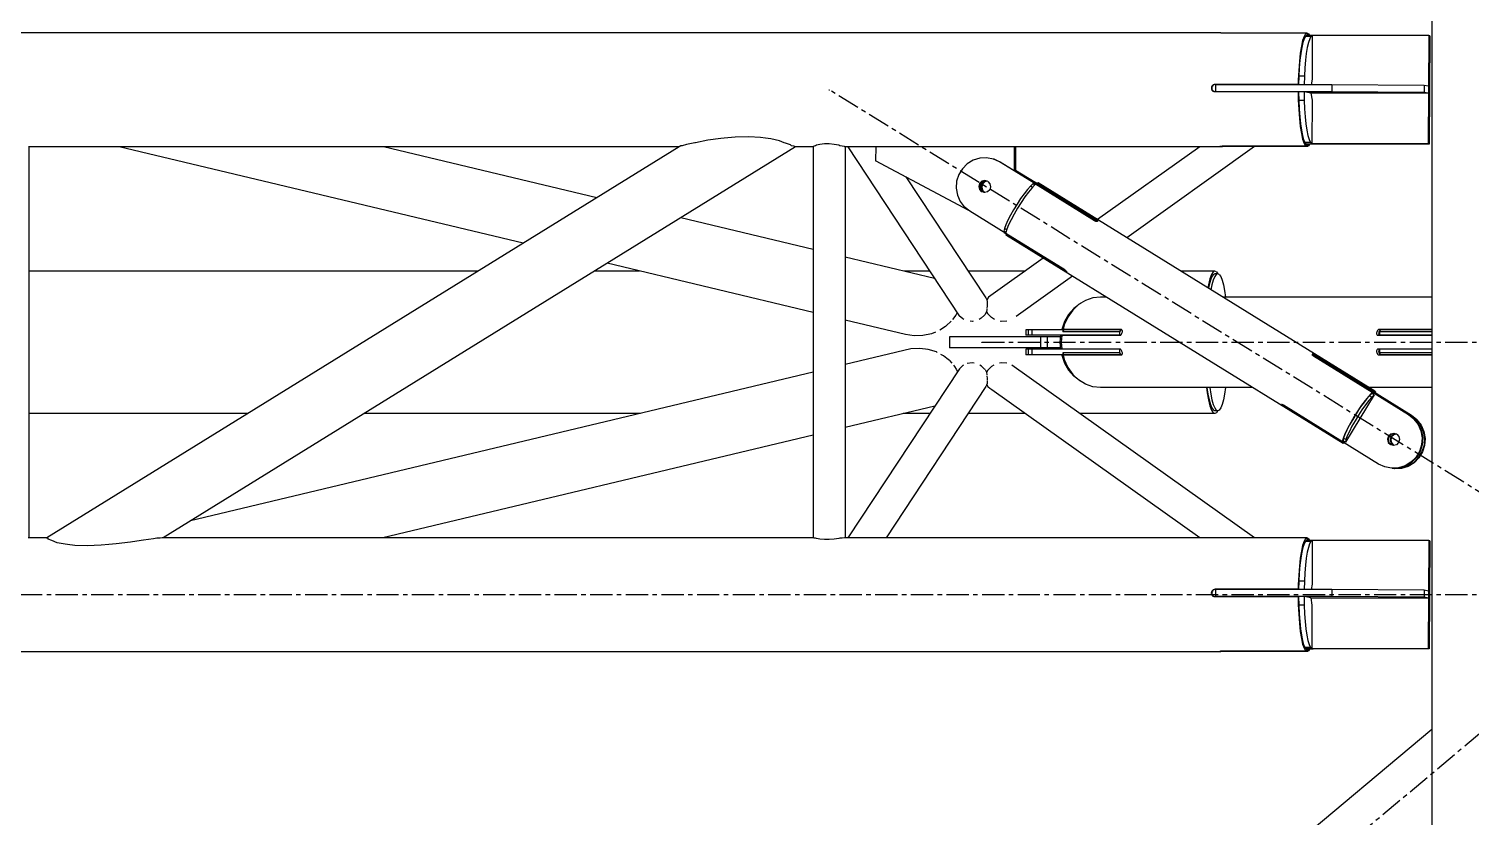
# Model space of a CAD drawing. Header units: millimetres. Extents: x 5143 to 30813, y 232 to 21408.
# Drawn here: x 11264 to 11778, y 12291 to 12572 of the extents above; entities that cross this region are included whole.
import ezdxf

# ---------------------------------------------------------------- set-up
doc = ezdxf.new("R2010")
doc.units = ezdxf.units.MM
doc.header["$LTSCALE"] = 0.25
doc.linetypes.add('CENTER', pattern=[50.8, 31.75, -6.35, 6.35, -6.35])
doc.linetypes.add('XKITLINE00', pattern=[0])

msp = doc.modelspace()

# ---------------------------------------------------------------- linework, layer by layer
at = {"color": 8, "linetype": 'XKITLINE00'}
for p, q in [((11763.8, 12689.51), (11763.8, 11020.27)), ((11688.48, 12570.57), (10454.1, 12570.57)), ((11688.5, 12570.57), (11688.48, 12570.57)), ((11688.66, 12570.54), (11688.5, 12570.57)), ((11688.91, 12570.53), (11688.66, 12570.54)), ((11689.21, 12570.51), (11688.91, 12570.53)), ((11689.54, 12570.51), (11689.21, 12570.51)), ((11719.18, 12570.51), (11689.54, 12570.51)), ((11718.21, 12569.35), (11717.71, 12567.85)), ((11718.74, 12570.27), (11718.21, 12569.35)), ((11718.71, 12569.31), (11718.24, 12568.46)), ((11719.19, 12569.66), (11718.71, 12569.31)), ((11720.68, 12569.31), (11718.71, 12569.31)), ((11719.18, 12570.51), (11718.74, 12570.27)), ((11719.18, 12570.51), (11719.17, 12569.65)), ((11719.6, 12570.4), (11719.18, 12570.4)), ((11721.16, 12569.66), (11719.19, 12569.66)), ((11719.6, 12570.4), (11719.59, 12569.66)), ((11719.84, 12570.27), (11719.6, 12570.4)), ((11719.84, 12570.27), (11720.2, 12569.66)), ((11720.68, 12569.31), (11720.22, 12568.46)), ((11721.16, 12569.66), (11720.68, 12569.31)), ((11721.16, 12569.66), (11721.09, 12554.06)), ((11762.65, 12569.6), (11721.16, 12569.6)), ((11762.65, 12569.6), (11762.47, 12531.02)), ((11763.04, 12569.53), (11762.65, 12569.6)), ((11763.04, 12569.53), (11762.86, 12530.95)), ((11717.26, 12565.83), (11716.87, 12563.32)), ((11717.4, 12565.41), (11717.05, 12563.29)), ((11717.71, 12567.85), (11717.26, 12565.83)), ((11717.8, 12567.16), (11717.4, 12565.41)), ((11718.24, 12568.46), (11717.8, 12567.16)), ((11719.38, 12565.41), (11719.02, 12563.29)), ((11719.78, 12567.16), (11719.38, 12565.41)), ((11720.22, 12568.46), (11719.78, 12567.16)), ((11716.55, 12560.42), (11716.32, 12557.22)), ((11716.75, 12560.82), (11716.52, 12558.09)), ((11716.87, 12563.32), (11716.55, 12560.42)), ((11717.05, 12563.29), (11716.75, 12560.82)), ((11718.73, 12560.82), (11718.5, 12558.09)), ((11719.02, 12563.29), (11718.73, 12560.82)), ((11716.17, 12553.8), (11716.15, 12552.23)), ((11716.32, 12557.22), (11716.17, 12553.8)), ((11716.36, 12555.16), (11716.28, 12552.1)), ((11716.52, 12558.09), (11716.36, 12555.16)), ((11718.34, 12555.16), (11716.36, 12555.16)), ((11718.34, 12555.16), (11718.25, 12552.1)), ((11718.5, 12558.09), (11718.34, 12555.16)), ((11721.09, 12554.06), (11720.77, 12552.1)), ((11685.22, 12551.23), (11685.17, 12550.88)), ((11685.17, 12550.88), (11685.21, 12550.53)), ((11685.21, 12550.53), (11685.31, 12550.27)), ((11685.36, 12551.55), (11685.22, 12551.23)), ((11685.31, 12550.27), (11685.34, 12550.2)), ((11685.34, 12550.2), (11685.55, 12549.92)), ((11685.4, 12551.19), (11685.35, 12550.84)), ((11685.35, 12550.84), (11685.39, 12550.49)), ((11685.57, 12551.83), (11685.36, 12551.55)), ((11685.39, 12550.49), (11685.48, 12550.27)), ((11685.54, 12551.52), (11685.4, 12551.19)), ((11685.48, 12550.27), (11685.52, 12550.17)), ((11685.52, 12550.17), (11685.74, 12549.89)), ((11685.75, 12551.8), (11685.54, 12551.52)), ((11685.83, 12549.71), (11685.55, 12549.92)), ((11685.85, 12552.05), (11685.57, 12551.83)), ((11686.02, 12549.67), (11685.74, 12549.89)), ((11686.03, 12552.01), (11685.75, 12551.8)), ((11686.16, 12549.57), (11685.83, 12549.71)), ((11686.17, 12552.18), (11685.85, 12552.05)), ((11686.3, 12549.55), (11686.02, 12549.67)), ((11686.36, 12552.14), (11686.03, 12552.01)), ((11686.5, 12549.53), (11686.16, 12549.57)), ((11686.52, 12552.23), (11686.17, 12552.18)), ((11686.36, 12552.14), (11686.17, 12552.18)), ((11686.7, 12552.19), (11686.36, 12552.14)), ((11716.13, 12549.53), (11686.5, 12549.53)), ((11686.7, 12552.19), (11686.52, 12552.23)), ((11716.15, 12552.23), (11686.52, 12552.23)), ((11686.66, 12552.1), (11686.64, 12549.6)), ((11716.27, 12549.6), (11686.64, 12549.6)), ((11687.03, 12549.53), (11686.64, 12549.6)), ((11716.28, 12552.1), (11686.66, 12552.1)), ((11716.28, 12552.19), (11686.7, 12552.19)), ((11689.48, 12552.19), (11689.47, 12552.1)), ((11716.27, 12549.5), (11716.13, 12549.53)), ((11716.13, 12549.53), (11716.17, 12546.75)), ((11716.28, 12552.2), (11716.15, 12552.23)), ((11718.24, 12549.6), (11716.27, 12549.6)), ((11716.27, 12549.6), (11716.32, 12546.52)), ((11716.29, 12552.1), (11716.28, 12552.1)), ((11718.25, 12552.1), (11716.28, 12552.1)), ((11720.68, 12549.14), (11718.24, 12549.6)), ((11718.24, 12549.6), (11718.3, 12546.52)), ((11718.26, 12552.1), (11718.25, 12552.1)), ((11728.13, 12549.6), (11718.25, 12549.6)), ((11728.14, 12552.1), (11718.26, 12552.1)), ((11720.68, 12549.14), (11721.06, 12546.56)), ((11762.55, 12549.06), (11720.69, 12549.06)), ((11728.14, 12552.1), (11728.13, 12549.6)), ((11760.99, 12549.36), (11728.13, 12549.6)), ((11761, 12551.86), (11728.14, 12552.1)), ((11761, 12551.86), (11760.99, 12549.36)), ((11762.55, 12549.06), (11760.99, 12549.36)), ((11762.56, 12551.56), (11761, 12551.86)), ((11762.56, 12551.56), (11762.55, 12549.06)), ((11716.17, 12546.75), (11716.32, 12543.33)), ((11718.3, 12546.52), (11716.32, 12546.52)), ((11716.32, 12546.52), (11716.45, 12543.53)), ((11716.45, 12543.53), (11716.66, 12540.71)), ((11718.3, 12546.52), (11718.43, 12543.53)), ((11718.43, 12543.53), (11718.63, 12540.71)), ((11721.06, 12546.56), (11720.98, 12530.96)), ((11716.32, 12543.33), (11716.55, 12540.12)), ((11716.55, 12540.12), (11716.87, 12537.23)), ((11716.66, 12540.71), (11716.93, 12538.14)), ((11718.63, 12540.71), (11718.91, 12538.14)), ((11515.46, 12533.41), (11511.56, 12533)), ((11520.28, 12533.56), (11515.46, 12533.41)), ((11524.53, 12533.31), (11520.28, 12533.56)), ((11526.23, 12533), (11524.53, 12533.31)), ((11716.87, 12537.23), (11717.26, 12534.72)), ((11716.93, 12538.14), (11717.26, 12535.88)), ((11717.26, 12535.88), (11717.65, 12533.99)), ((11717.26, 12534.72), (11717.71, 12532.69)), ((11717.65, 12533.99), (11718.07, 12532.52)), ((11718.91, 12538.14), (11719.24, 12535.88)), ((11719.24, 12535.88), (11719.62, 12533.99)), ((11719.62, 12533.99), (11720.05, 12532.52)), ((11495.45, 12529.97), (11263.53, 12529.97)), ((11263.72, 12529.96), (11263.72, 12390.57)), ((11495.44, 12529.97), (11270.13, 12390.6)), ((11439.86, 12495.59), (11295.88, 12529.97)), ((11536.9, 12529.95), (11311.59, 12390.58)), ((11466.12, 12511.83), (11390.16, 12529.97)), ((11496.06, 12530.27), (11495.44, 12529.97)), ((11496.62, 12530.36), (11496.06, 12530.27)), ((11498.11, 12530.81), (11496.62, 12530.36)), ((11501.09, 12531.39), (11498.11, 12530.81)), ((11501.28, 12531.44), (11501.09, 12531.39)), ((11505.66, 12532.28), (11501.28, 12531.44)), ((11510.39, 12532.91), (11505.66, 12532.28)), ((11511.56, 12533), (11510.39, 12532.91)), ((11528.18, 12532.77), (11526.23, 12533)), ((11531.21, 12532.09), (11528.18, 12532.77)), ((11532.88, 12531.39), (11531.21, 12532.09)), ((11533.45, 12531.28), (11532.88, 12531.39)), ((11535.22, 12530.64), (11533.45, 12531.28)), ((11535.52, 12530.36), (11535.22, 12530.64)), ((11536.39, 12530.19), (11535.52, 12530.36)), ((11536.76, 12529.94), (11536.39, 12530.19)), ((11543.31, 12529.97), (11536.7, 12529.97)), ((11536.9, 12529.95), (11536.76, 12529.94)), ((11536.91, 12529.97), (11536.9, 12529.95)), ((11543.59, 12530.24), (11543.31, 12530.04)), ((11543.31, 12530.04), (11543.31, 12390.57)), ((11544.12, 12530.35), (11543.59, 12530.24)), ((11544.4, 12530.5), (11544.12, 12530.35)), ((11545.66, 12530.82), (11544.4, 12530.5)), ((11547.25, 12530.98), (11545.66, 12530.82)), ((11549.01, 12530.98), (11547.25, 12530.98)), ((11550.77, 12530.82), (11549.01, 12530.98)), ((11552.36, 12530.5), (11550.77, 12530.82)), ((11552.79, 12530.35), (11552.36, 12530.5)), ((11553.62, 12530.24), (11552.79, 12530.35)), ((11554.43, 12530.04), (11553.62, 12530.24)), ((11554.57, 12529.93), (11554.43, 12530.04)), ((11565.54, 12529.97), (11554.52, 12529.97)), ((11554.67, 12529.97), (11554.57, 12529.93)), ((11554.71, 12529.97), (11554.71, 12390.57)), ((11555.59, 12529.97), (11595.33, 12469.76)), ((11565.54, 12530.02), (11565.52, 12525.03)), ((11614.93, 12530.02), (11565.54, 12530.02)), ((11614.93, 12530.02), (11614.89, 12521.48)), ((11615.4, 12529.94), (11614.93, 12530.02)), ((11688.48, 12529.97), (11615.19, 12529.97)), ((11615.4, 12529.94), (11615.36, 12521.19)), ((11681.08, 12529.97), (11644.6, 12504)), ((11700.6, 12530.04), (11655, 12497.56)), ((11688.31, 12530.09), (11688.22, 12530.06)), ((11688.22, 12530.06), (11688.23, 12530.03)), ((11688.33, 12530), (11688.23, 12530.03)), ((11688.48, 12530.11), (11688.31, 12530.09)), ((11688.48, 12529.97), (11688.33, 12530)), ((11688.72, 12530.13), (11688.48, 12530.11)), ((11688.52, 12529.98), (11688.48, 12529.97)), ((11688.77, 12530.01), (11688.52, 12529.98)), ((11689.02, 12530.14), (11688.72, 12530.13)), ((11689.08, 12530.02), (11688.77, 12530.01)), ((11689.36, 12530.15), (11689.02, 12530.14)), ((11689.43, 12530.04), (11689.08, 12530.02)), ((11718.99, 12530.15), (11689.36, 12530.15)), ((11689.43, 12530.15), (11689.43, 12530.04)), ((11689.78, 12530.04), (11689.43, 12530.04)), ((11689.78, 12530.15), (11689.78, 12530.04)), ((11719.41, 12530.04), (11689.78, 12530.04)), ((11717.71, 12532.69), (11718.21, 12531.2)), ((11718.07, 12532.52), (11718.53, 12531.5)), ((11718.21, 12531.2), (11718.74, 12530.28)), ((11720.51, 12531.5), (11718.53, 12531.5)), ((11718.53, 12531.5), (11719.01, 12530.96)), ((11718.99, 12530.15), (11718.74, 12530.28)), ((11718.99, 12530.98), (11718.99, 12530.15)), ((11762.86, 12530.95), (11718.99, 12530.95)), ((11720.98, 12530.96), (11719.01, 12530.96)), ((11719.4, 12530.95), (11719.4, 12530.89)), ((11721.37, 12530.89), (11719.4, 12530.89)), ((11719.41, 12530.89), (11719.41, 12530.04)), ((11719.84, 12530.28), (11719.41, 12530.04)), ((11720.2, 12530.89), (11719.84, 12530.28)), ((11720.05, 12532.52), (11720.51, 12531.5)), ((11720.51, 12531.5), (11720.98, 12530.96)), ((11762.47, 12531.02), (11720.98, 12531.02)), ((11721.37, 12530.95), (11721.37, 12530.89)), ((11721.44, 12530.93), (11721.37, 12530.89)), ((11762.86, 12530.95), (11762.47, 12531.02)), ((11598.72, 12507.26), (11565.52, 12525.03)), ((11598.17, 12523.92), (11596.42, 12522.17)), ((11600.28, 12525.19), (11598.17, 12523.92)), ((11602.63, 12525.92), (11600.28, 12525.19)), ((11605.08, 12526.07), (11602.63, 12525.92)), ((11607.48, 12525.61), (11605.08, 12526.07)), ((11607.72, 12525.56), (11607.48, 12525.61)), ((11609.71, 12524.58), (11607.48, 12525.61)), ((11609.95, 12524.54), (11607.72, 12525.56)), ((11622.58, 12516.62), (11609.71, 12524.58)), ((11609.95, 12524.54), (11609.71, 12524.58)), ((11643.84, 12503.57), (11609.95, 12524.54)), ((11576.3, 12519.26), (11604.78, 12476.11)), ((11594.39, 12517.68), (11594.22, 12515.21)), ((11595.13, 12520.05), (11594.39, 12517.68)), ((11596.42, 12522.17), (11595.13, 12520.05)), ((11603.37, 12517.68), (11602.57, 12516.91)), ((11604.44, 12517.94), (11603.37, 12517.68)), ((11604.63, 12517.88), (11603.6, 12517.63)), ((11604.67, 12517.87), (11603.64, 12517.59)), ((11605.05, 12517.76), (11604.1, 12517.5)), ((11605.13, 12517.73), (11604.23, 12517.51)), ((11605.49, 12517.63), (11604.44, 12517.94)), ((11605.32, 12517.68), (11604.46, 12517.47)), ((11622.32, 12517.25), (11615.36, 12521.56)), ((11622.2, 12517.23), (11615.36, 12521.46)), ((11594.22, 12515.21), (11594.64, 12512.76)), ((11594.64, 12512.76), (11595.63, 12510.5)), ((11602.57, 12516.91), (11602.25, 12515.84)), ((11602.25, 12515.84), (11602.51, 12514.76)), ((11602.8, 12516.86), (11602.49, 12515.8)), ((11602.49, 12515.8), (11602.74, 12514.72)), ((11602.51, 12514.76), (11603.26, 12513.96)), ((11602.85, 12516.81), (11602.57, 12515.73)), ((11602.57, 12515.73), (11602.84, 12514.66)), ((11602.74, 12514.72), (11603.5, 12513.91)), ((11603.6, 12517.63), (11602.8, 12516.86)), ((11602.84, 12514.66), (11603.61, 12513.88)), ((11603.64, 12517.59), (11602.85, 12516.81)), ((11603.32, 12516.72), (11603.03, 12515.64)), ((11603.03, 12515.64), (11603.31, 12514.57)), ((11603.43, 12516.75), (11603.11, 12515.68)), ((11603.11, 12515.68), (11603.37, 12514.6)), ((11604.32, 12513.64), (11603.26, 12513.96)), ((11603.31, 12514.57), (11604.09, 12513.78)), ((11604.1, 12517.5), (11603.32, 12516.72)), ((11603.66, 12516.7), (11603.35, 12515.63)), ((11603.35, 12515.63), (11603.6, 12514.55)), ((11603.37, 12514.6), (11604.12, 12513.79)), ((11604.23, 12517.51), (11603.43, 12516.75)), ((11604.36, 12513.65), (11603.5, 12513.91)), ((11603.6, 12514.55), (11604.36, 12513.75)), ((11604.46, 12517.47), (11603.66, 12516.7)), ((11604.39, 12513.66), (11603.81, 12513.82)), ((11604.46, 12513.68), (11604.09, 12513.78)), ((11604.48, 12513.68), (11604.12, 12513.79)), ((11605.39, 12513.9), (11604.32, 12513.64)), ((11604.53, 12513.69), (11604.36, 12513.75)), ((11606.18, 12514.67), (11605.39, 12513.9)), ((11605.49, 12517.63), (11606.25, 12516.82)), ((11606.5, 12515.74), (11606.18, 12514.67)), ((11606.25, 12516.82), (11606.5, 12515.74)), ((11618.43, 12513.26), (11617.18, 12511.49)), ((11619.61, 12514.79), (11618.43, 12513.26)), ((11619.99, 12513.81), (11618.71, 12512.08)), ((11620.66, 12515.99), (11619.61, 12514.79)), ((11621.16, 12515.24), (11619.99, 12513.81)), ((11621.52, 12516.82), (11620.66, 12515.99)), ((11621.43, 12515.52), (11620.66, 12515.99)), ((11622.16, 12516.29), (11621.16, 12515.24)), ((11622.26, 12516.37), (11621.52, 12516.82)), ((11622.03, 12517.16), (11621.99, 12517.1)), ((11622.24, 12517.24), (11622.03, 12517.16)), ((11622.87, 12516.64), (11622.03, 12517.16)), ((11622.55, 12516.6), (11622.16, 12516.29)), ((11622.41, 12517.25), (11622.24, 12517.24)), ((11622.96, 12516.8), (11622.24, 12517.24)), ((11622.54, 12517.19), (11622.41, 12517.25)), ((11623.02, 12516.89), (11622.54, 12517.19)), ((11643.57, 12503.59), (11622.55, 12516.6)), ((11622.58, 12516.62), (11622.56, 12516.59)), ((11622.69, 12516.6), (11622.58, 12516.62)), ((11622.69, 12516.6), (11622.63, 12516.55)), ((11643.71, 12503.6), (11622.69, 12516.6)), ((11623.06, 12516.95), (11622.83, 12516.57)), ((11622.87, 12516.64), (11622.83, 12516.57)), ((11623.46, 12517.07), (11623.06, 12516.95)), ((11644.08, 12503.94), (11623.06, 12516.95)), ((11743.47, 12442.84), (11623.46, 12517.07)), ((11595.63, 12510.5), (11597.12, 12508.54)), ((11599.04, 12507), (11597.12, 12508.54)), ((11614.71, 12507.56), (11613.6, 12505.6)), ((11615.92, 12509.56), (11614.71, 12507.56)), ((11616.08, 12508.05), (11614.86, 12505.97)), ((11617.18, 12511.49), (11615.92, 12509.56)), ((11617.39, 12510.12), (11616.08, 12508.05)), ((11618.71, 12512.08), (11617.39, 12510.12)), ((11543.31, 12493.4), (11496.05, 12504.68)), ((11611.91, 12499.04), (11599.04, 12507)), ((11612.67, 12503.76), (11611.94, 12502.15)), ((11613.6, 12505.6), (11612.67, 12503.76)), ((11613.79, 12503.97), (11612.92, 12502.16)), ((11614.86, 12505.97), (11613.79, 12503.97)), ((11643.81, 12503.47), (11643.57, 12503.59)), ((11643.71, 12503.6), (11643.66, 12503.54)), ((11643.84, 12503.57), (11643.71, 12503.6)), ((11643.84, 12503.57), (11643.78, 12503.48)), ((11644.05, 12503.38), (11643.81, 12503.47)), ((11644.08, 12503.94), (11643.82, 12503.51)), ((11644.01, 12503.39), (11643.82, 12503.51)), ((11644.29, 12503.8), (11644.04, 12503.38)), ((11644.27, 12503.33), (11644.05, 12503.38)), ((11644.29, 12503.8), (11644.08, 12503.94)), ((11644.45, 12503.33), (11644.27, 12503.33)), ((11644.47, 12503.67), (11644.29, 12503.8)), ((11644.57, 12503.38), (11644.45, 12503.33)), ((11644.58, 12503.56), (11644.47, 12503.67)), ((11644.63, 12503.47), (11644.57, 12503.38)), ((11644.58, 12503.56), (11644.62, 12503.5)), ((11644.62, 12503.5), (11644.63, 12503.47)), ((11611.46, 12500.84), (11611.25, 12499.89)), ((11611.94, 12499.46), (11611.25, 12499.89)), ((11611.29, 12499.42), (11611.36, 12499.31)), ((11612.08, 12498.86), (11611.36, 12499.31)), ((11611.94, 12502.15), (11611.46, 12500.84)), ((11612.21, 12500.37), (11611.46, 12500.84)), ((11611.94, 12499.45), (11611.91, 12499.07)), ((11632.93, 12486.06), (11611.91, 12499.07)), ((11611.92, 12499.06), (11611.91, 12499.04)), ((11611.98, 12499.03), (11611.91, 12499.04)), ((11612.12, 12498.93), (11611.93, 12498.62)), ((11632.96, 12485.61), (11611.93, 12498.62)), ((11611.93, 12498.62), (11612.12, 12498.38)), ((11612.29, 12500.62), (11611.94, 12499.45)), ((11612.12, 12498.93), (11611.95, 12499.03)), ((11612.12, 12498.94), (11612.12, 12498.93)), ((11732.12, 12424.15), (11612.12, 12498.38)), ((11612.92, 12502.16), (11612.29, 12500.62)), ((11543.31, 12470.88), (11469.79, 12488.44)), ((11586.55, 12483.07), (11554.71, 12490.68)), ((11625.29, 12490.24), (11605.8, 12476.36)), ((11423.83, 12485.67), (11263.72, 12485.67)), ((11481.37, 12485.67), (11465.32, 12485.67)), ((11584.83, 12485.67), (11575.65, 12485.67)), ((11618.88, 12485.67), (11598.46, 12485.67)), ((11635.68, 12483.8), (11615.59, 12469.49)), ((11633.15, 12485.91), (11632.93, 12486.06)), ((11633.14, 12485.92), (11632.96, 12485.61)), ((11633.17, 12485.48), (11632.96, 12485.61)), ((11633.35, 12485.75), (11633.15, 12485.91)), ((11633.34, 12485.76), (11633.17, 12485.48)), ((11633.36, 12485.38), (11633.17, 12485.48)), ((11633.35, 12485.75), (11633.5, 12485.59)), ((11633.5, 12485.3), (11633.36, 12485.38)), ((11633.5, 12485.59), (11633.6, 12485.45)), ((11633.56, 12485.28), (11633.5, 12485.3)), ((11633.59, 12485.28), (11633.56, 12485.28)), ((11633.63, 12485.34), (11633.59, 12485.28)), ((11633.6, 12485.45), (11633.63, 12485.34)), ((11686.44, 12485.67), (11674.22, 12485.67)), ((11684.65, 12482.91), (11684.12, 12480.82)), ((11684.86, 12482.47), (11684.39, 12480.8)), ((11685.22, 12484.43), (11684.65, 12482.91)), ((11685.37, 12483.69), (11684.86, 12482.47)), ((11685.82, 12485.36), (11685.22, 12484.43)), ((11685.9, 12484.43), (11685.37, 12483.69)), ((11685.85, 12482.47), (11685.38, 12480.8)), ((11686.44, 12485.67), (11685.82, 12485.36)), ((11686.36, 12483.69), (11685.85, 12482.47)), ((11686.44, 12484.67), (11685.9, 12484.43)), ((11686.89, 12484.43), (11686.36, 12483.69)), ((11687.06, 12485.36), (11686.44, 12485.67)), ((11687.43, 12484.67), (11686.44, 12484.67)), ((11687.43, 12484.67), (11686.89, 12484.43)), ((11687.06, 12485.36), (11687.54, 12484.63)), ((11687.97, 12484.43), (11687.43, 12484.67)), ((11687.97, 12484.43), (11688.5, 12483.69)), ((11688.5, 12483.69), (11689, 12482.47)), ((11689, 12482.47), (11689.48, 12480.8)), ((11684.12, 12480.82), (11683.91, 12479.68)), ((11684.39, 12480.8), (11684.13, 12479.55)), ((11685.38, 12480.8), (11685, 12479.01)), ((11689.48, 12480.8), (11689.91, 12478.71)), ((11689.91, 12478.71), (11690.27, 12476.42)), ((11604.78, 12476.11), (11605.11, 12475.46)), ((11605.17, 12471.8), (11605.05, 12471.27)), ((11605.11, 12475.46), (11605.17, 12475.3)), ((11605.18, 12472.08), (11605.17, 12471.8)), ((11605.8, 12476.36), (11605.19, 12475.47)), ((11605.23, 12473.33), (11605.19, 12472.36)), ((11605.21, 12475.2), (11605.25, 12475.09)), ((11605.25, 12475.09), (11605.23, 12474.85)), ((11605.23, 12474.85), (11605.27, 12474.15)), ((11605.3, 12473.73), (11605.23, 12473.33)), ((11605.29, 12473.94), (11605.3, 12473.73)), ((11635.77, 12471.69), (11634.04, 12469.25)), ((11636.16, 12472.33), (11634.3, 12470.19)), ((11637.88, 12473.7), (11635.77, 12471.69)), ((11637.61, 12473.44), (11636.16, 12472.33)), ((11640.29, 12475.2), (11637.88, 12473.7)), ((11638.34, 12474), (11638.21, 12473.91)), ((11638.48, 12474.07), (11638.34, 12474)), ((11642.9, 12476.11), (11640.29, 12475.2)), ((11645.62, 12476.42), (11642.9, 12476.11)), ((11647.61, 12476.42), (11645.62, 12476.42)), ((11763.8, 12476.42), (11689.17, 12476.42)), ((11576.13, 12463.04), (11554.71, 12468.16)), ((11592.45, 12467.76), (11590.65, 12466.16)), ((11594.07, 12469.98), (11592.97, 12468.44)), ((11594.59, 12470.9), (11594.07, 12469.98)), ((11596.57, 12468.61), (11595.33, 12469.76)), ((11596.91, 12468.45), (11596.57, 12468.61)), ((11599.87, 12467.69), (11599.23, 12467.76)), ((11600.26, 12467.76), (11599.87, 12467.69)), ((11603.19, 12468.85), (11602.44, 12468.45)), ((11604.32, 12469.96), (11603.19, 12468.85)), ((11604.46, 12470.09), (11604.32, 12469.96)), ((11605.04, 12471.09), (11604.46, 12470.09)), ((11605.05, 12471.27), (11605.04, 12471.09)), ((11605.06, 12471.28), (11605.52, 12470.37)), ((11605.94, 12469.96), (11605.52, 12470.37)), ((11605.94, 12469.96), (11606.76, 12469.07)), ((11607.86, 12468.45), (11606.76, 12469.07)), ((11610.28, 12467.71), (11610.06, 12467.76)), ((11612.23, 12467.8), (11610.28, 12467.71)), ((11632.84, 12467.67), (11631.83, 12464.87)), ((11632.76, 12466.45), (11632.34, 12464.87)), ((11634.04, 12469.25), (11632.76, 12466.45)), ((11634.3, 12470.19), (11632.84, 12467.67)), ((11633.32, 12467.67), (11632.84, 12467.67)), ((11579.23, 12462.58), (11576.13, 12463.04)), ((11582.37, 12462.65), (11579.23, 12462.58)), ((11585.39, 12463.26), (11582.37, 12462.65)), ((11586.89, 12463.88), (11585.39, 12463.26)), ((11590.47, 12465.96), (11588.44, 12464.59)), ((11590.65, 12466.16), (11590.47, 12465.96)), ((11591.8, 12462.27), (11591.8, 12458.27)), ((11629.33, 12462.27), (11591.8, 12462.27)), ((11619.07, 12464.77), (11619.07, 12462.77)), ((11653.22, 12464.77), (11619.07, 12464.77)), ((11621.16, 12462.77), (11619.07, 12462.77)), ((11619.9, 12464.77), (11619.9, 12462.77)), ((11621.16, 12464.77), (11621.16, 12462.77)), ((11652.81, 12462.77), (11621.16, 12462.77)), ((11624.23, 12462.27), (11624.23, 12458.27)), ((11626.63, 12462.27), (11626.63, 12458.27)), ((11631.35, 12462.27), (11629.33, 12462.27)), ((11631.27, 12461.48), (11631.23, 12460.27)), ((11631.39, 12462.67), (11631.27, 12461.48)), ((11631.8, 12461.48), (11631.27, 12461.48)), ((11631.9, 12462.67), (11631.39, 12462.67)), ((11631.9, 12462.67), (11631.7, 12460.27)), ((11632.34, 12464.87), (11631.83, 12464.87)), ((11652.58, 12462.67), (11631.9, 12462.67)), ((11632.2, 12464.77), (11632.2, 12463.97)), ((11632.6, 12464.77), (11632.2, 12463.97)), ((11652.47, 12463.97), (11632.2, 12463.97)), ((11653.03, 12464.87), (11632.34, 12464.87)), ((11652.87, 12464.77), (11652.47, 12463.97)), ((11652.47, 12463.97), (11652.47, 12462.77)), ((11652.75, 12462.72), (11652.58, 12462.67)), ((11652.9, 12462.85), (11652.75, 12462.72)), ((11653.04, 12463.05), (11652.9, 12462.85)), ((11653.17, 12464.83), (11653.03, 12464.87)), ((11653.15, 12463.32), (11653.04, 12463.05)), ((11653.18, 12463.43), (11653.15, 12463.32)), ((11653.17, 12464.83), (11653.29, 12464.7)), ((11653.26, 12463.62), (11653.18, 12463.43)), ((11653.34, 12463.93), (11653.26, 12463.62)), ((11653.29, 12464.7), (11653.36, 12464.5)), ((11653.37, 12464.23), (11653.34, 12463.93)), ((11653.36, 12464.5), (11653.37, 12464.23)), ((11744.08, 12463.62), (11744.05, 12463.43)), ((11744.05, 12463.43), (11744.06, 12463.32)), ((11744.06, 12463.32), (11744.13, 12463.05)), ((11744.16, 12463.93), (11744.08, 12463.62)), ((11744.13, 12463.05), (11744.23, 12462.85)), ((11744.28, 12464.23), (11744.16, 12463.93)), ((11744.37, 12462.72), (11744.23, 12462.85)), ((11744.44, 12464.5), (11744.28, 12464.23)), ((11745.09, 12462.72), (11744.37, 12462.72)), ((11744.52, 12462.67), (11744.37, 12462.72)), ((11744.61, 12464.7), (11744.44, 12464.5)), ((11763.8, 12462.67), (11744.52, 12462.67)), ((11744.79, 12464.83), (11744.61, 12464.7)), ((11744.96, 12464.87), (11744.79, 12464.83)), ((11745.54, 12464.83), (11744.79, 12464.83)), ((11744.82, 12463.62), (11744.79, 12463.32)), ((11744.79, 12463.32), (11744.79, 12463.26)), ((11744.79, 12463.26), (11744.85, 12463.05)), ((11744.9, 12463.93), (11744.82, 12463.62)), ((11744.85, 12463.05), (11744.95, 12462.85)), ((11745.03, 12464.23), (11744.9, 12463.93)), ((11745.09, 12462.72), (11744.95, 12462.85)), ((11763.8, 12464.87), (11744.96, 12464.87)), ((11745.18, 12464.5), (11745.03, 12464.23)), ((11745.45, 12464.77), (11745.05, 12463.97)), ((11763.8, 12463.97), (11745.05, 12463.97)), ((11745.05, 12463.97), (11745.05, 12462.77)), ((11763.8, 12462.77), (11745.05, 12462.77)), ((11745.24, 12462.67), (11745.09, 12462.72)), ((11745.36, 12464.7), (11745.18, 12464.5)), ((11745.44, 12464.76), (11745.36, 12464.7)), ((11763.8, 12464.77), (11745.45, 12464.77)), ((11745.54, 12464.83), (11745.46, 12464.77)), ((11745.71, 12464.87), (11745.54, 12464.83)), ((11578.1, 12457.91), (11554.71, 12452.32)), ((11581.22, 12458.09), (11578.1, 12457.91)), ((11584.29, 12457.73), (11581.22, 12458.09)), ((11587.16, 12456.85), (11584.29, 12457.73)), ((11587.46, 12456.69), (11587.16, 12456.85)), ((11589.68, 12455.48), (11588.77, 12455.98)), ((11631.35, 12458.27), (11591.8, 12458.27)), ((11619.07, 12457.77), (11619.07, 12455.77)), ((11652.81, 12457.77), (11619.07, 12457.77)), ((11619.9, 12457.77), (11619.9, 12455.77)), ((11621.16, 12457.77), (11621.16, 12455.77)), ((11631.23, 12460.27), (11631.27, 12459.07)), ((11631.27, 12459.07), (11631.39, 12457.87)), ((11631.8, 12459.07), (11631.27, 12459.07)), ((11631.9, 12457.87), (11631.39, 12457.87)), ((11631.7, 12460.27), (11631.9, 12457.87)), ((11652.58, 12457.87), (11631.9, 12457.87)), ((11652.47, 12456.58), (11632.2, 12456.58)), ((11632.2, 12456.58), (11632.2, 12455.77)), ((11632.2, 12456.58), (11632.6, 12455.77)), ((11652.47, 12457.77), (11652.47, 12456.58)), ((11652.47, 12456.58), (11652.87, 12455.77)), ((11652.75, 12457.83), (11652.58, 12457.87)), ((11652.9, 12457.7), (11652.75, 12457.83)), ((11652.9, 12457.7), (11653.04, 12457.5)), ((11653.04, 12457.5), (11653.15, 12457.23)), ((11653.15, 12457.23), (11653.18, 12457.12)), ((11653.18, 12457.12), (11653.26, 12456.93)), ((11653.26, 12456.93), (11653.34, 12456.62)), ((11653.36, 12456.05), (11653.29, 12455.85)), ((11653.34, 12456.62), (11653.37, 12456.32)), ((11653.37, 12456.32), (11653.36, 12456.05)), ((11721.1, 12456.04), (11721.05, 12455.95)), ((11721.05, 12455.95), (11721.07, 12455.82)), ((11721.22, 12456.09), (11721.1, 12456.04)), ((11721.26, 12456.09), (11721.22, 12456.09)), ((11721.38, 12456.05), (11721.26, 12456.09)), ((11721.58, 12455.97), (11721.38, 12456.05)), ((11721.81, 12455.85), (11721.58, 12455.97)), ((11744.06, 12457.23), (11744.05, 12457.12)), ((11744.05, 12457.12), (11744.08, 12456.93)), ((11744.13, 12457.5), (11744.06, 12457.23)), ((11744.08, 12456.93), (11744.16, 12456.62)), ((11744.23, 12457.7), (11744.13, 12457.5)), ((11744.16, 12456.62), (11744.28, 12456.32)), ((11744.37, 12457.83), (11744.23, 12457.7)), ((11744.28, 12456.32), (11744.44, 12456.05)), ((11744.52, 12457.87), (11744.37, 12457.83)), ((11745.09, 12457.83), (11744.37, 12457.83)), ((11744.44, 12456.05), (11744.61, 12455.85)), ((11763.8, 12457.87), (11744.52, 12457.87)), ((11744.85, 12457.5), (11744.79, 12457.29)), ((11744.79, 12457.29), (11744.79, 12457.23)), ((11744.79, 12457.23), (11744.82, 12456.93)), ((11744.82, 12456.93), (11744.9, 12456.62)), ((11744.95, 12457.7), (11744.85, 12457.5)), ((11744.9, 12456.62), (11745.03, 12456.32)), ((11745.09, 12457.83), (11744.95, 12457.7)), ((11745.03, 12456.32), (11745.18, 12456.05)), ((11763.8, 12457.77), (11745.05, 12457.77)), ((11745.05, 12457.77), (11745.05, 12456.58)), ((11763.8, 12456.58), (11745.05, 12456.58)), ((11745.05, 12456.58), (11745.45, 12455.77)), ((11745.24, 12457.87), (11745.09, 12457.83)), ((11745.18, 12456.05), (11745.36, 12455.85)), ((11595.39, 12450.87), (11555.59, 12390.57)), ((11590.84, 12454.48), (11589.68, 12455.48)), ((11591.86, 12453.73), (11590.84, 12454.48)), ((11591.86, 12453.73), (11592.68, 12452.8)), ((11593.29, 12452.12), (11593.65, 12451.7)), ((11593.65, 12451.7), (11594.2, 12450.68)), ((11596.62, 12452.03), (11595.39, 12450.87)), ((11596.83, 12452.12), (11596.62, 12452.03)), ((11599.93, 12452.94), (11598.19, 12452.74)), ((11600.68, 12452.8), (11599.93, 12452.94)), ((11603.25, 12451.78), (11602.61, 12452.12)), ((11604.37, 12450.67), (11603.25, 12451.78)), ((11606.76, 12451.63), (11605.84, 12450.67)), ((11607.66, 12452.12), (11606.76, 12451.63)), ((11610.3, 12452.93), (11609.7, 12452.8)), ((11612.25, 12452.8), (11610.3, 12452.93)), ((11700.6, 12390.51), (11614.06, 12452.15)), ((11619.9, 12455.77), (11619.07, 12455.77)), ((11632.6, 12455.77), (11619.9, 12455.77)), ((11632.34, 12455.67), (11631.83, 12455.67)), ((11631.83, 12455.67), (11632.84, 12452.88)), ((11653.03, 12455.67), (11632.34, 12455.67)), ((11632.34, 12455.67), (11632.76, 12454.09)), ((11653.22, 12455.77), (11632.6, 12455.77)), ((11632.76, 12454.09), (11634.04, 12451.3)), ((11633.32, 12452.88), (11632.84, 12452.88)), ((11632.84, 12452.88), (11634.3, 12450.36)), ((11634.04, 12451.3), (11635.77, 12448.85)), ((11653.17, 12455.72), (11653.03, 12455.67)), ((11653.29, 12455.85), (11653.17, 12455.72)), ((11721.07, 12455.82), (11721.16, 12455.67)), ((11721.32, 12455.52), (11721.16, 12455.67)), ((11721.32, 12455.54), (11721.28, 12455.56)), ((11721.55, 12455.43), (11721.32, 12455.54)), ((11721.53, 12455.37), (11721.32, 12455.52)), ((11742.55, 12442.36), (11721.53, 12455.37)), ((11721.81, 12455.85), (11721.55, 12455.43)), ((11721.66, 12455.36), (11721.55, 12455.43)), ((11721.67, 12455.37), (11721.62, 12455.32)), ((11742.7, 12442.37), (11721.67, 12455.37)), ((11721.79, 12455.35), (11721.67, 12455.37)), ((11755.69, 12434.38), (11721.79, 12455.35)), ((11722.04, 12455.72), (11721.81, 12455.85)), ((11722.04, 12455.72), (11721.81, 12455.34)), ((11743.06, 12442.71), (11722.04, 12455.72)), ((11744.79, 12455.72), (11744.61, 12455.85)), ((11744.96, 12455.67), (11744.79, 12455.72)), ((11745.54, 12455.72), (11744.79, 12455.72)), ((11763.8, 12455.67), (11744.96, 12455.67)), ((11745.44, 12455.79), (11745.36, 12455.85)), ((11763.8, 12455.77), (11745.45, 12455.77)), ((11745.54, 12455.72), (11745.46, 12455.77)), ((11745.71, 12455.67), (11745.54, 12455.72)), ((11543.31, 12449.6), (11321.27, 12396.57)), ((11594.2, 12450.68), (11594.75, 12449.9)), ((11604.51, 12450.54), (11604.37, 12450.67)), ((11604.51, 12450.54), (11605.01, 12449.67)), ((11605.01, 12449.67), (11605.02, 12449.55)), ((11605.02, 12449.55), (11605.18, 12448.76)), ((11605.49, 12450.34), (11605.03, 12449.49)), ((11605.18, 12448.76), (11605.18, 12448.62)), ((11605.19, 12448.33), (11605.22, 12447.43)), ((11605.22, 12447.43), (11605.31, 12446.83)), ((11605.28, 12446.51), (11605.23, 12445.85)), ((11605.23, 12445.85), (11605.26, 12445.47)), ((11605.31, 12446.83), (11605.3, 12446.72)), ((11605.84, 12450.67), (11605.49, 12450.34)), ((11634.3, 12450.36), (11636.16, 12448.22)), ((11637.88, 12446.85), (11635.77, 12448.85)), ((11637.61, 12447.1), (11636.16, 12448.22)), ((11640.29, 12445.35), (11637.88, 12446.85)), ((11638.34, 12446.54), (11638.21, 12446.64)), ((11638.48, 12446.48), (11638.34, 12446.54)), ((11604.82, 12444.5), (11569.22, 12390.57)), ((11605.07, 12444.99), (11604.82, 12444.5)), ((11605.19, 12445.3), (11605.07, 12444.99)), ((11605.14, 12445.09), (11605.64, 12444.33)), ((11605.26, 12445.47), (11605.24, 12445.42)), ((11606.28, 12443.86), (11605.64, 12444.33)), ((11606.97, 12443.34), (11606.28, 12443.86)), ((11607.07, 12443.31), (11606.97, 12443.34)), ((11681.05, 12390.57), (11606.97, 12443.34)), ((11642.9, 12444.43), (11640.29, 12445.35)), ((11645.62, 12444.12), (11642.9, 12444.43)), ((11699.83, 12444.12), (11645.62, 12444.12)), ((11683.4, 12444.12), (11683.65, 12442.31)), ((11683.6, 12444.12), (11683.95, 12441.83)), ((11683.65, 12442.31), (11684.12, 12439.73)), ((11683.95, 12441.83), (11684.39, 12439.75)), ((11684.59, 12444.12), (11684.94, 12441.83)), ((11684.94, 12441.83), (11685.38, 12439.75)), ((11689.91, 12441.83), (11689.48, 12439.75)), ((11690.27, 12444.12), (11689.91, 12441.83)), ((11743.21, 12441.54), (11732.94, 12424.62)), ((11741.17, 12441), (11740, 12439.58)), ((11741.51, 12441.24), (11740.46, 12440.04)), ((11742.17, 12442.06), (11741.17, 12441)), ((11742.35, 12440.72), (11741.3, 12439.52)), ((11763.8, 12444.12), (11741.39, 12444.12)), ((11742.37, 12442.06), (11741.51, 12441.24)), ((11742.35, 12440.72), (11741.51, 12441.24)), ((11742.55, 12442.36), (11742.17, 12442.06)), ((11743.21, 12441.54), (11742.35, 12440.72)), ((11742.55, 12442.36), (11742.37, 12442.06)), ((11743.21, 12441.54), (11742.37, 12442.06)), ((11742.59, 12442.39), (11742.38, 12442.06)), ((11742.7, 12442.37), (11742.59, 12442.39)), ((11755.45, 12434.43), (11742.59, 12442.39)), ((11743.06, 12442.71), (11742.84, 12442.34)), ((11742.88, 12442.41), (11742.84, 12442.34)), ((11743.09, 12442.49), (11742.88, 12442.41)), ((11743.72, 12441.89), (11742.88, 12442.41)), ((11743.47, 12442.84), (11743.06, 12442.71)), ((11743.26, 12442.5), (11743.09, 12442.49)), ((11743.93, 12441.97), (11743.09, 12442.49)), ((11743.39, 12442.43), (11743.26, 12442.5)), ((11744.23, 12441.91), (11743.39, 12442.43)), ((11743.47, 12442.84), (11743.65, 12442.6)), ((11743.65, 12442.6), (11743.51, 12442.36)), ((11743.72, 12441.89), (11743.68, 12441.82)), ((11743.93, 12441.97), (11743.72, 12441.89)), ((11744.1, 12441.98), (11743.93, 12441.97)), ((11744.23, 12441.91), (11744.1, 12441.98)), ((11744.31, 12441.77), (11744.15, 12441.52)), ((11744.23, 12441.91), (11744.31, 12441.77)), ((11756.31, 12434.27), (11744.29, 12441.7)), ((11756.55, 12434.22), (11744.32, 12441.79)), ((11586.6, 12437.56), (11554.71, 12429.94)), ((11684.12, 12439.73), (11684.65, 12437.64)), ((11684.39, 12439.75), (11684.86, 12438.08)), ((11684.65, 12437.64), (11685.22, 12436.12)), ((11684.86, 12438.08), (11685.37, 12436.86)), ((11685.22, 12436.12), (11685.82, 12435.19)), ((11685.37, 12436.86), (11685.9, 12436.12)), ((11685.38, 12439.75), (11685.85, 12438.08)), ((11685.85, 12438.08), (11686.36, 12436.86)), ((11686.44, 12435.87), (11685.9, 12436.12)), ((11686.36, 12436.86), (11686.89, 12436.12)), ((11687.43, 12435.87), (11686.44, 12435.87)), ((11687.43, 12435.87), (11686.89, 12436.12)), ((11687.54, 12435.92), (11687.06, 12435.19)), ((11687.97, 12436.12), (11687.43, 12435.87)), ((11688.5, 12436.86), (11687.97, 12436.12)), ((11689, 12438.08), (11688.5, 12436.86)), ((11689.48, 12439.75), (11689, 12438.08)), ((11710.2, 12438.07), (11710.15, 12438.01)), ((11710.15, 12438.01), (11710.18, 12437.9)), ((11710.18, 12437.9), (11710.2, 12437.87)), ((11710.3, 12438.08), (11710.2, 12438.07)), ((11710.3, 12437.79), (11710.2, 12437.87)), ((11710.47, 12438.05), (11710.3, 12438.08)), ((11710.48, 12437.67), (11710.3, 12437.79)), ((11710.67, 12437.97), (11710.47, 12438.05)), ((11710.69, 12437.53), (11710.48, 12437.67)), ((11710.89, 12437.84), (11710.67, 12437.97)), ((11710.88, 12437.85), (11710.69, 12437.53)), ((11710.91, 12437.39), (11710.69, 12437.53)), ((11731.91, 12424.84), (11710.89, 12437.84)), ((11711.11, 12437.71), (11710.91, 12437.39)), ((11731.94, 12424.39), (11710.91, 12437.39)), ((11737.39, 12435.89), (11736.09, 12433.82)), ((11738.03, 12436.74), (11736.77, 12434.8)), ((11738.72, 12437.84), (11737.39, 12435.89)), ((11738.87, 12436.22), (11737.61, 12434.28)), ((11739.28, 12438.51), (11738.03, 12436.74)), ((11740, 12439.58), (11738.72, 12437.84)), ((11740.12, 12437.99), (11738.87, 12436.22)), ((11740.46, 12440.04), (11739.28, 12438.51)), ((11741.3, 12439.52), (11740.12, 12437.99)), ((11341.71, 12434.87), (11263.72, 12434.87)), ((11481.66, 12434.87), (11383.2, 12434.87)), ((11584.83, 12434.87), (11575.35, 12434.87)), ((11618.91, 12434.87), (11598.46, 12434.87)), ((11686.44, 12434.87), (11638.32, 12434.87)), ((11686.44, 12434.87), (11685.82, 12435.19)), ((11687.06, 12435.19), (11686.44, 12434.87)), ((11734.45, 12430.84), (11733.51, 12429.01)), ((11734.87, 12431.73), (11733.8, 12429.73)), ((11735.29, 12430.32), (11734.36, 12428.49)), ((11735.55, 12432.81), (11734.45, 12430.84)), ((11736.09, 12433.82), (11734.87, 12431.73)), ((11736.39, 12432.29), (11735.29, 12430.32)), ((11736.77, 12434.8), (11735.55, 12432.81)), ((11737.61, 12434.28), (11736.39, 12432.29)), ((11755.69, 12434.38), (11755.45, 12434.43)), ((11757.37, 12432.89), (11755.45, 12434.43)), ((11757.6, 12432.85), (11755.69, 12434.38)), ((11756.55, 12434.22), (11756.31, 12434.27)), ((11758.23, 12432.73), (11756.31, 12434.27)), ((11758.46, 12432.68), (11756.55, 12434.22)), ((11757.6, 12432.85), (11757.37, 12432.89)), ((11757.37, 12432.89), (11758.87, 12430.93)), ((11757.6, 12432.85), (11759.1, 12430.89)), ((11758.46, 12432.68), (11758.23, 12432.73)), ((11758.23, 12432.73), (11759.73, 12430.77)), ((11758.46, 12432.68), (11759.96, 12430.72)), ((11758.87, 12430.93), (11759.86, 12428.67)), ((11759.1, 12430.89), (11760.09, 12428.62)), ((11759.73, 12430.77), (11760.71, 12428.5)), ((11759.96, 12430.72), (11760.95, 12428.46)), ((11543.31, 12427.22), (11389.87, 12390.57)), ((11731.94, 12425.21), (11731.91, 12424.84)), ((11732.1, 12425.14), (11731.91, 12424.84)), ((11732.11, 12425.13), (11731.91, 12424.81)), ((11732.3, 12426.39), (11731.94, 12425.21)), ((11732.31, 12426.09), (11732.1, 12425.14)), ((11732.94, 12424.62), (11732.1, 12425.14)), ((11732.92, 12427.92), (11732.3, 12426.39)), ((11732.79, 12427.4), (11732.31, 12426.09)), ((11733.15, 12425.57), (11732.31, 12426.09)), ((11733.51, 12429.01), (11732.79, 12427.4)), ((11733.8, 12429.73), (11732.92, 12427.92)), ((11733.15, 12425.57), (11732.94, 12424.62)), ((11733.63, 12426.88), (11733.15, 12425.57)), ((11734.36, 12428.49), (11733.63, 12426.88)), ((11748.31, 12426.76), (11747.99, 12425.69)), ((11747.99, 12425.69), (11748.25, 12424.61)), ((11748.54, 12426.71), (11748.23, 12425.64)), ((11748.23, 12425.64), (11748.48, 12424.56)), ((11749.11, 12427.52), (11748.31, 12426.76)), ((11749.34, 12427.48), (11748.54, 12426.71)), ((11749.17, 12426.59), (11748.85, 12425.53)), ((11748.85, 12425.53), (11749.11, 12424.44)), ((11749.4, 12426.55), (11749.09, 12425.48)), ((11749.09, 12425.48), (11749.34, 12424.4)), ((11750.18, 12427.79), (11749.11, 12427.52)), ((11749.97, 12427.36), (11749.17, 12426.59)), ((11750.37, 12427.73), (11749.34, 12427.48)), ((11750.2, 12427.32), (11749.4, 12426.55)), ((11750.87, 12427.58), (11749.97, 12427.36)), ((11751.23, 12427.47), (11750.18, 12427.79)), ((11751.06, 12427.53), (11750.2, 12427.32)), ((11751.23, 12427.47), (11751.99, 12426.67)), ((11752.24, 12425.59), (11751.93, 12424.52)), ((11751.99, 12426.67), (11752.24, 12425.59)), ((11759.86, 12428.67), (11760.28, 12426.22)), ((11760.09, 12428.62), (11760.51, 12426.18)), ((11760.28, 12426.22), (11760.11, 12423.75)), ((11760.51, 12426.18), (11760.34, 12423.7)), ((11760.71, 12428.5), (11761.14, 12426.06)), ((11760.95, 12428.46), (11761.37, 12426.01)), ((11761.14, 12426.06), (11760.97, 12423.58)), ((11761.37, 12426.01), (11761.2, 12423.54)), ((11744.78, 12416.85), (11731.91, 12424.81)), ((11731.93, 12424.84), (11731.92, 12424.85)), ((11732.12, 12424.68), (11731.94, 12424.39)), ((11731.94, 12424.39), (11732.12, 12424.15)), ((11732.53, 12424.27), (11732.12, 12424.15)), ((11732.14, 12424.67), (11732.2, 12424.55)), ((11733.05, 12424.03), (11732.2, 12424.55)), ((11732.57, 12424.33), (11732.53, 12424.27)), ((11732.98, 12424.15), (11733.05, 12424.03)), ((11733.17, 12423.97), (11733.05, 12424.03)), ((11733.26, 12423.97), (11733.17, 12423.97)), ((11748.25, 12424.61), (11749, 12423.8)), ((11748.48, 12424.56), (11749.24, 12423.76)), ((11750.06, 12423.49), (11749, 12423.8)), ((11749.11, 12424.44), (11749.86, 12423.64)), ((11750.1, 12423.5), (11749.24, 12423.76)), ((11749.34, 12424.4), (11750.1, 12423.59)), ((11750.22, 12423.53), (11749.86, 12423.64)), ((11751.13, 12423.75), (11750.06, 12423.49)), ((11750.27, 12423.54), (11750.1, 12423.59)), ((11751.93, 12424.52), (11751.13, 12423.75)), ((11759.36, 12421.38), (11758.07, 12419.26)), ((11759.59, 12421.33), (11758.31, 12419.21)), ((11760.22, 12421.21), (11758.93, 12419.1)), ((11760.45, 12421.17), (11759.17, 12419.05)), ((11760.11, 12423.75), (11759.36, 12421.38)), ((11760.34, 12423.7), (11759.59, 12421.33)), ((11760.97, 12423.58), (11760.22, 12421.21)), ((11761.2, 12423.54), (11760.45, 12421.17)), ((11747.01, 12415.82), (11744.78, 12416.85)), ((11749.42, 12415.36), (11747.01, 12415.82)), ((11751.87, 12415.5), (11749.42, 12415.36)), ((11752.1, 12415.46), (11749.65, 12415.32)), ((11750.28, 12415.2), (11749.65, 12415.32)), ((11752.73, 12415.34), (11750.28, 12415.2)), ((11752.96, 12415.3), (11750.51, 12415.16)), ((11754.21, 12416.23), (11751.87, 12415.5)), ((11754.45, 12416.19), (11752.1, 12415.46)), ((11755.07, 12416.07), (11752.73, 12415.34)), ((11755.31, 12416.03), (11752.96, 12415.3)), ((11756.32, 12417.51), (11754.21, 12416.23)), ((11756.56, 12417.47), (11754.45, 12416.19)), ((11757.18, 12417.35), (11755.07, 12416.07)), ((11757.42, 12417.3), (11755.31, 12416.03)), ((11758.07, 12419.26), (11756.32, 12417.51)), ((11758.31, 12419.21), (11756.56, 12417.47)), ((11758.93, 12419.1), (11757.18, 12417.35)), ((11759.17, 12419.05), (11757.42, 12417.3)), ((11270.11, 12390.57), (11263.48, 12390.57)), ((11270.13, 12390.6), (11270.05, 12390.46)), ((11270.39, 12390.42), (11270.05, 12390.46)), ((11270.39, 12390.42), (11270.59, 12390.07)), ((11271.89, 12389.61), (11270.59, 12390.07)), ((11271.89, 12389.61), (11271.92, 12389.57)), ((11273.75, 12388.83), (11271.92, 12389.57)), ((11303.7, 12389.61), (11299.88, 12388.99)), ((11304.56, 12389.69), (11303.7, 12389.61)), ((11308.17, 12390.19), (11304.56, 12389.69)), ((11309.31, 12390.42), (11308.17, 12390.19)), ((11310.55, 12390.49), (11309.31, 12390.42)), ((11311.54, 12390.61), (11310.55, 12390.49)), ((11543.31, 12390.57), (11311.21, 12390.57)), ((11311.59, 12390.58), (11311.54, 12390.61)), ((11543.59, 12390.47), (11543.31, 12390.57)), ((11544.12, 12390.42), (11543.59, 12390.47)), ((11544.4, 12390.3), (11544.12, 12390.42)), ((11545.66, 12390.05), (11544.4, 12390.3)), ((11547.25, 12389.92), (11545.66, 12390.05)), ((11549.01, 12389.92), (11547.25, 12389.92)), ((11550.77, 12390.05), (11549.01, 12389.92)), ((11552.36, 12390.3), (11550.77, 12390.05)), ((11552.8, 12390.42), (11552.36, 12390.3)), ((11553.62, 12390.47), (11552.8, 12390.42)), ((11554.43, 12390.56), (11553.62, 12390.47)), ((11554.57, 12390.61), (11554.43, 12390.56)), ((11688.46, 12390.57), (11554.47, 12390.57)), ((11554.62, 12390.57), (11554.57, 12390.61)), ((11688.47, 12390.57), (11688.46, 12390.57)), ((11688.64, 12390.54), (11688.47, 12390.57)), ((11688.88, 12390.53), (11688.64, 12390.54)), ((11689.18, 12390.51), (11688.88, 12390.53)), ((11689.52, 12390.51), (11689.18, 12390.51)), ((11719.16, 12390.51), (11689.52, 12390.51)), ((11718.2, 12389.35), (11717.7, 12387.85)), ((11718.73, 12390.27), (11718.2, 12389.35)), ((11718.69, 12389.31), (11718.23, 12388.46)), ((11719.17, 12389.66), (11718.69, 12389.31)), ((11720.67, 12389.31), (11718.69, 12389.31)), ((11719.16, 12390.51), (11718.73, 12390.27)), ((11719.16, 12390.51), (11719.16, 12389.65)), ((11719.58, 12390.4), (11719.16, 12390.4)), ((11721.15, 12389.66), (11719.17, 12389.66)), ((11719.58, 12390.4), (11719.57, 12389.66)), ((11719.82, 12390.27), (11719.58, 12390.4)), ((11719.82, 12390.27), (11720.17, 12389.66)), ((11720.67, 12389.31), (11720.2, 12388.46)), ((11721.15, 12389.66), (11720.67, 12389.31)), ((11721.15, 12389.66), (11721.07, 12374.06)), ((11762.64, 12389.6), (11721.15, 12389.6)), ((11762.64, 12389.6), (11762.46, 12351.02)), ((11763.03, 12389.53), (11762.64, 12389.6)), ((11763.03, 12389.53), (11762.85, 12350.95)), ((11276.61, 12388.29), (11273.75, 12388.83)), ((11277.54, 12388.21), (11276.61, 12388.29)), ((11280.13, 12387.83), (11277.54, 12388.21)), ((11284.47, 12387.69), (11280.13, 12387.83)), ((11289.5, 12387.92), (11284.47, 12387.69)), ((11292.2, 12388.21), (11289.5, 12387.92)), ((11294.78, 12388.4), (11292.2, 12388.21)), ((11299.88, 12388.99), (11294.78, 12388.4)), ((11717.25, 12385.83), (11716.86, 12383.32)), ((11717.39, 12385.41), (11717.04, 12383.29)), ((11717.7, 12387.85), (11717.25, 12385.83)), ((11717.79, 12387.16), (11717.39, 12385.41)), ((11718.23, 12388.46), (11717.79, 12387.16)), ((11719.37, 12385.41), (11719.02, 12383.29)), ((11719.77, 12387.16), (11719.37, 12385.41)), ((11720.2, 12388.46), (11719.77, 12387.16)), ((11716.55, 12380.42), (11716.32, 12377.22)), ((11716.75, 12380.82), (11716.52, 12378.09)), ((11716.86, 12383.32), (11716.55, 12380.42)), ((11717.04, 12383.29), (11716.75, 12380.82)), ((11718.72, 12380.82), (11718.5, 12378.09)), ((11719.02, 12383.29), (11718.72, 12380.82)), ((11716.17, 12373.8), (11716.15, 12372.23)), ((11716.32, 12377.22), (11716.17, 12373.8)), ((11716.36, 12375.16), (11716.28, 12372.1)), ((11716.52, 12378.09), (11716.36, 12375.16)), ((11718.34, 12375.16), (11716.36, 12375.16)), ((11718.34, 12375.16), (11718.25, 12372.1)), ((11718.5, 12378.09), (11718.34, 12375.16)), ((11721.07, 12374.06), (11720.75, 12372.1)), ((11685.21, 12371.23), (11685.16, 12370.88)), ((11685.16, 12370.88), (11685.2, 12370.53)), ((11685.2, 12370.53), (11685.31, 12370.27)), ((11685.35, 12371.55), (11685.21, 12371.23)), ((11685.31, 12370.27), (11685.33, 12370.2)), ((11685.33, 12370.2), (11685.55, 12369.92)), ((11685.57, 12371.83), (11685.35, 12371.55)), ((11685.4, 12371.19), (11685.35, 12370.84)), ((11685.35, 12370.84), (11685.39, 12370.49)), ((11685.39, 12370.49), (11685.47, 12370.27)), ((11685.53, 12371.52), (11685.4, 12371.19)), ((11685.47, 12370.27), (11685.52, 12370.17)), ((11685.52, 12370.17), (11685.73, 12369.89)), ((11685.75, 12371.8), (11685.53, 12371.52)), ((11685.83, 12369.71), (11685.55, 12369.92)), ((11685.85, 12372.05), (11685.57, 12371.83)), ((11686.01, 12369.67), (11685.73, 12369.89)), ((11686.03, 12372.01), (11685.75, 12371.8)), ((11686.15, 12369.57), (11685.83, 12369.71)), ((11686.17, 12372.18), (11685.85, 12372.05)), ((11686.3, 12369.55), (11686.01, 12369.67)), ((11686.35, 12372.14), (11686.03, 12372.01)), ((11686.5, 12369.53), (11686.15, 12369.57)), ((11686.52, 12372.23), (11686.17, 12372.18)), ((11686.35, 12372.14), (11686.17, 12372.18)), ((11686.7, 12372.19), (11686.35, 12372.14)), ((11716.14, 12369.53), (11686.5, 12369.53)), ((11686.7, 12372.19), (11686.52, 12372.23)), ((11716.15, 12372.23), (11686.52, 12372.23)), ((11686.65, 12372.1), (11686.64, 12369.6)), ((11716.27, 12369.6), (11686.64, 12369.6)), ((11687.02, 12369.53), (11686.64, 12369.6)), ((11716.28, 12372.1), (11686.65, 12372.1)), ((11716.28, 12372.19), (11686.7, 12372.19)), ((11689.45, 12372.19), (11689.45, 12372.1)), ((11716.27, 12369.5), (11716.14, 12369.53)), ((11716.14, 12369.53), (11716.17, 12366.75)), ((11716.28, 12372.2), (11716.15, 12372.23)), ((11718.24, 12369.6), (11716.27, 12369.6)), ((11716.27, 12369.6), (11716.32, 12366.52)), ((11716.29, 12372.1), (11716.28, 12372.1)), ((11718.25, 12372.1), (11716.28, 12372.1)), ((11720.66, 12369.14), (11718.24, 12369.6)), ((11718.24, 12369.6), (11718.3, 12366.52)), ((11718.26, 12372.1), (11718.25, 12372.1)), ((11728.13, 12369.6), (11718.25, 12369.6)), ((11728.14, 12372.1), (11718.26, 12372.1)), ((11720.66, 12369.14), (11721.04, 12366.56)), ((11762.54, 12369.06), (11720.67, 12369.06)), ((11728.14, 12372.1), (11728.13, 12369.6)), ((11760.99, 12369.36), (11728.13, 12369.6)), ((11761, 12371.86), (11728.14, 12372.1)), ((11761, 12371.86), (11760.99, 12369.36)), ((11762.54, 12369.06), (11760.99, 12369.36)), ((11762.55, 12371.56), (11761, 12371.86)), ((11762.55, 12371.56), (11762.54, 12369.06)), ((11716.17, 12366.75), (11716.32, 12363.33)), ((11718.3, 12366.52), (11716.32, 12366.52)), ((11716.32, 12366.52), (11716.45, 12363.53)), ((11716.45, 12363.53), (11716.66, 12360.71)), ((11718.3, 12366.52), (11718.43, 12363.53)), ((11718.43, 12363.53), (11718.63, 12360.71)), ((11721.04, 12366.56), (11720.97, 12350.96)), ((11716.32, 12363.33), (11716.55, 12360.12)), ((11716.55, 12360.12), (11716.86, 12357.23)), ((11716.66, 12360.71), (11716.93, 12358.14)), ((11718.63, 12360.71), (11718.9, 12358.14)), ((11716.86, 12357.23), (11717.25, 12354.72)), ((11716.93, 12358.14), (11717.26, 12355.88)), ((11717.25, 12354.72), (11717.7, 12352.69)), ((11717.26, 12355.88), (11717.64, 12353.99)), ((11717.64, 12353.99), (11718.06, 12352.52)), ((11718.9, 12358.14), (11719.23, 12355.88)), ((11719.23, 12355.88), (11719.61, 12353.99)), ((11719.61, 12353.99), (11720.04, 12352.52)), ((11688.46, 12349.97), (10454.1, 12349.97)), ((11688.29, 12350.09), (11688.2, 12350.06)), ((11688.2, 12350.06), (11688.21, 12350.03)), ((11688.31, 12350), (11688.21, 12350.03)), ((11688.45, 12350.11), (11688.29, 12350.09)), ((11688.46, 12349.97), (11688.31, 12350)), ((11688.7, 12350.13), (11688.45, 12350.11)), ((11688.49, 12349.98), (11688.46, 12349.97)), ((11688.75, 12350.01), (11688.49, 12349.98)), ((11689, 12350.14), (11688.7, 12350.13)), ((11689.06, 12350.02), (11688.75, 12350.01)), ((11689.34, 12350.15), (11689, 12350.14)), ((11689.4, 12350.04), (11689.06, 12350.02)), ((11718.97, 12350.15), (11689.34, 12350.15)), ((11689.4, 12350.15), (11689.4, 12350.04)), ((11689.75, 12350.04), (11689.4, 12350.04)), ((11689.76, 12350.15), (11689.75, 12350.04)), ((11719.39, 12350.04), (11689.75, 12350.04)), ((11717.7, 12352.69), (11718.2, 12351.2)), ((11718.06, 12352.52), (11718.52, 12351.5)), ((11718.2, 12351.2), (11718.73, 12350.28)), ((11720.49, 12351.5), (11718.52, 12351.5)), ((11718.52, 12351.5), (11718.99, 12350.96)), ((11718.97, 12350.15), (11718.73, 12350.28)), ((11718.98, 12350.98), (11718.97, 12350.15)), ((11762.85, 12350.95), (11718.98, 12350.95)), ((11720.97, 12350.96), (11718.99, 12350.96)), ((11719.38, 12350.95), (11719.38, 12350.89)), ((11721.36, 12350.89), (11719.38, 12350.89)), ((11719.4, 12350.89), (11719.39, 12350.04)), ((11719.82, 12350.28), (11719.39, 12350.04)), ((11720.17, 12350.89), (11719.82, 12350.28)), ((11720.04, 12352.52), (11720.49, 12351.5)), ((11720.49, 12351.5), (11720.97, 12350.96)), ((11762.46, 12351.02), (11720.97, 12351.02)), ((11721.36, 12350.95), (11721.36, 12350.89)), ((11721.42, 12350.93), (11721.36, 12350.89)), ((11762.85, 12350.95), (11762.46, 12351.02)), ((11763.8, 12322.29), (10998.89, 11681.8))]:
    msp.add_line(p, q, dxfattribs=at)
at = {"color": 8, "linetype": 'CENTER'}
for p, q in [((11840, 12370.27), (11549.01, 12550.27)), ((11603.46, 12460.27), (11840, 12460.27)), ((11840, 12370.27), (10454.1, 12370.27)), ((11840, 12370.27), (11006.79, 11672.6))]:
    msp.add_line(p, q, dxfattribs=at)
at = {"color": 8, "linetype": 'XKITLINE00'}
for centre in [(11549.01, 12550.27), (11603.46, 12460.27)]:
    msp.add_circle(centre, 0.05, dxfattribs=at)

doc.saveas('drawing.dxf')
